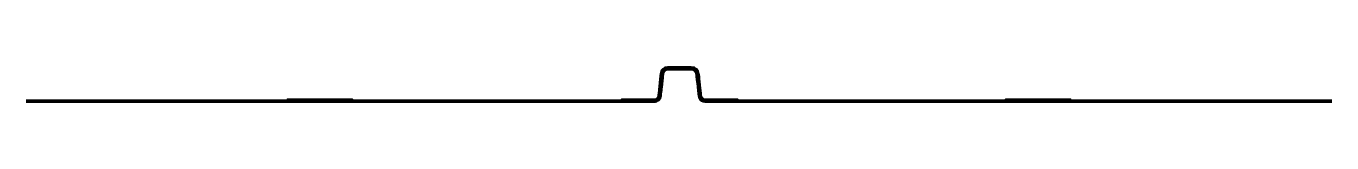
# Model space of a CAD drawing. Header units: millimetres. Extents: x -500 to 500, y 0 to 28.
import ezdxf

# ---------------------------------------------------------------- set-up
doc = ezdxf.new("R2010")
doc.units = ezdxf.units.MM
doc.layers.add('1', color=7, linetype='Continuous', true_color=0xffffff)

msp = doc.modelspace()

# ---------------------------------------------------------------- linework, layer by layer
at = {"layer": '1', "color": 2, "linetype": 'Continuous', "lineweight": 13}
for points in [[(500, 2.4), (369.769171, 2.4), (304.653756, 2.4), (300.584043, 2.4), (300.4, 2.4), (300.204841, 2.85408), (300.056168, 3.2), (299.754398, 3.2), (299.076112, 3.2), (298.397827, 3.2), (297.719541, 3.2), (297.041256, 3.2), (288.901829, 3.2), (272.622975, 3.2), (256.344122, 3.2), (252.274408, 3.2), (251.69302, 3.2), (251.111633, 3.2), (250.530245, 3.2), (250, 3.2), (249.977128, 3.154257), (249.717124, 2.634248), (249.6, 2.4), (249.28051, 2.4), (248.699122, 2.4), (240.559695, 2.4), (110.328866, 2.4), (77.771158, 2.4), (61.492305, 2.4), (53.352878, 2.4), (49.283164, 2.4), (48.701777, 2.4), (48.120389, 2.4), (47.539002, 2.4), (46.957614, 2.4), (46.376226, 2.4), (45.794839, 2.4), (45.534803, 2.4), (45.39109, 2.687426), (45.134803, 3.2), (45.029593, 3.2), (44.351307, 3.2), (43.673021, 3.2), (41.638165, 3.2), (37.568451, 3.2), (29.429025, 3.2), (22.591906, 3.2), (21.517502, 3.2), (20.443097, 3.2), (20.134803, 3.2), (19.381522, 3.339613), (19.131373, 3.385975), (18.432212, 3.814421), (18.261238, 3.919194), (17.729252, 4.612491), (17.639985, 4.728827), (17.357991, 5.680821), (17.350142, 5.70732), (17.233919, 6.813112), (17.114806, 7.946389), (16.995694, 9.079667), (16.876582, 10.212944), (16.75747, 11.346221), (16.19594, 16.688815), (16.013626, 18.423423), (15.831311, 20.158031), (15.648996, 21.892639), (15.569597, 22.648076), (15.289965, 23.592096), (14.927801, 24.814741), (14.642288, 25.186829), (13.580509, 26.570567), (13.552171, 26.607498), (12.104718, 27.494498), (11.625442, 27.788199), (10.677551, 27.96388), (9.403561, 28.2), (9.173105, 28.2), (7.646962, 28.2), (6.12082, 28.2), (4.594677, 28.2), (3.068535, 28.2), (1.542392, 28.2), (0.01625, 28.2), (-8.123177, 28.2), (-8.297839, 28.2), (-8.926415, 28.0835), (-9.726728, 27.935171), (-10.519721, 27.788199), (-10.526069, 27.784309), (-11.220069, 27.359025), (-11.914069, 26.933741), (-12.446449, 26.607498), (-12.685716, 26.29568), (-13.305087, 25.488499), (-13.82208, 24.814741), (-13.869844, 24.653492), (-14.158809, 23.677962), (-14.463875, 22.648076), (-14.6352, 21.01803), (-14.918801, 18.319751), (-15.202401, 15.621472), (-15.486002, 12.923192), (-15.769602, 10.224913), (-16.053203, 7.526633), (-16.138283, 6.71715), (-16.223363, 5.907666), (-16.24442, 5.70732), (-16.418378, 5.120049), (-16.534263, 4.728827), (-16.78137, 4.406791), (-17.155516, 3.919194), (-17.325482, 3.815039), (-18.025651, 3.385975), (-18.55208, 3.288407), (-19.029082, 3.2), (-19.900527, 3.2), (-21.257098, 3.2), (-29.396525, 3.2), (-37.535952, 3.2), (-41.605665, 3.2), (-42.187053, 3.2), (-42.768441, 3.2), (-43.349828, 3.2), (-43.931216, 3.2), (-44.029082, 3.2), (-44.245319, 2.767525), (-44.429082, 2.4), (-44.599564, 2.4), (-45.180952, 2.4), (-110.296366, 2.4), (-240.527196, 2.4), (-248.666623, 2.4), (-249.344908, 2.4), (-249.6, 2.4), (-249.789258, 2.778516), (-250, 3.2), (-250.207052, 3.2), (-250.885338, 3.2), (-251.563623, 3.2), (-252.241909, 3.2), (-256.311622, 3.2), (-272.590476, 3.2), (-288.869329, 3.2), (-297.008756, 3.2), (-297.590144, 3.2), (-298.171532, 3.2), (-298.752919, 3.2), (-299.334307, 3.2), (-299.915694, 3.2), (-300, 3.2), (-300.222302, 2.755396), (-300.4, 2.4), (-300.584043, 2.4), (-304.653756, 2.4), (-369.769171, 2.4), (-500, 2.4)], [(-500, 1.6), (-240.288107, 1.6), (-110.43216, 1.6), (-45.504187, 1.6), (-29.272194, 1.6), (-21.156197, 1.6), (-20.141698, 1.6), (-19.127198, 1.6), (-19.029082, 1.6), (-18.128043, 1.766998), (-17.452263, 1.892246), (-17.17327, 2.063213), (-16.308267, 2.593288), (-16.084907, 2.730163), (-15.626792, 3.32719), (-15.108653, 4.002442), (-15.062255, 4.159078), (-14.774122, 5.1318), (-14.653185, 5.540075), (-14.41491, 7.80711), (-14.132126, 10.497622), (-13.849342, 13.188135), (-13.566558, 15.878647), (-13.283773, 18.569159), (-13.000989, 21.259671), (-12.894945, 22.268613), (-12.87264, 22.480831), (-12.645112, 23.248954), (-12.396469, 24.088356), (-12.311824, 24.198668), (-11.694236, 25.003525), (-11.37584, 25.418466), (-10.956787, 25.675263), (-10.091784, 26.205337), (-9.946332, 26.29447), (-9.116553, 26.44826), (-8.297839, 26.6), (-8.115997, 26.6), (0, 26.6), (8.115997, 26.6), (9.403561, 26.6), (9.467573, 26.588136), (10.797588, 26.341632), (11.052053, 26.29447), (11.984729, 25.722926), (12.481562, 25.418466), (12.744425, 25.075896), (13.362013, 24.27104), (13.502191, 24.088356), (13.724925, 23.336419), (13.978362, 22.480831), (13.991131, 22.359335), (15.687837, 6.216262), (15.758907, 5.540075), (15.853935, 5.219266), (16.142068, 4.246544), (16.214374, 4.002442), (16.676981, 3.399562), (17.190629, 2.730163), (17.336209, 2.640951), (18.489547, 1.934185), (18.557984, 1.892246), (19.809078, 1.66037), (20.134803, 1.6), (21.156197, 1.6), (29.272194, 1.6), (45.504187, 1.6), (110.43216, 1.6), (240.288107, 1.6), (500, 1.6)], [(-500, 0.8), (-240.288107, 0.8), (-110.43216, 0.8), (-45.504187, 0.8), (-29.272194, 0.8), (-21.156197, 0.8), (-20.344597, 0.8), (-19.532998, 0.8), (-19.029082, 0.8), (-18.72655, 0.856071), (-17.928541, 1.003973), (-17.165568, 1.145382), (-17.135186, 1.164), (-16.270183, 1.694075), (-15.549603, 2.135647), (-15.446489, 2.270028), (-14.8289, 3.074884), (-14.395848, 3.639249), (-14.309753, 3.929899), (-13.857568, 5.456452), (-13.684648, 7.101672), (-13.345307, 10.330286), (-13.005966, 13.558901), (-12.666625, 16.787515), (-12.327284, 20.01613), (-12.22124, 21.025072), (-12.115196, 22.034014), (-12.077023, 22.397208), (-11.89261, 23.019774), (-11.683664, 23.725164), (-11.513933, 23.946362), (-10.896345, 24.751219), (-10.840536, 24.82395), (-10.053699, 25.306124), (-9.659638, 25.547606), (-9.116553, 25.64826), (-8.297839, 25.8), (-8.115997, 25.8), (0, 25.8), (8.115997, 25.8), (8.927596, 25.8), (9.403561, 25.8), (9.733576, 25.738835), (10.531585, 25.590933), (10.765359, 25.547606), (11.254642, 25.247773), (11.946257, 24.82395), (11.946534, 24.82359), (12.769985, 23.750448), (12.789386, 23.725164), (13.164512, 22.458758), (13.182744, 22.397208), (13.317426, 21.115794), (13.559813, 18.809641), (13.802199, 16.503488), (14.044586, 14.197334), (14.286972, 11.891181), (14.529359, 9.585028), (14.771745, 7.278875), (14.963289, 5.456452), (15.101433, 4.990087), (15.485611, 3.693124), (15.501569, 3.639249), (16.290815, 2.610684), (16.655324, 2.135647), (17.298125, 1.741738), (18.27129, 1.145382), (18.479063, 1.106873), (19.809078, 0.86037), (20.134803, 0.8), (21.156197, 0.8), (29.272194, 0.8), (45.504187, 0.8), (110.43216, 0.8), (240.288107, 0.8), (500, 0.8)], [(-44.029082, 2.4), (-28.02765, 2.4), (-20.026934, 2.4), (-19.226862, 2.4), (-19.029082, 2.4), (-18.436876, 2.509759), (-17.738957, 2.63911), (-17.661992, 2.686275), (-16.979818, 3.104311), (-16.620212, 3.324679), (-16.389908, 3.624816), (-15.821458, 4.365634), (-15.802626, 4.429212), (-15.518585, 5.388118), (-15.448803, 5.623698), (-15.369948, 6.373957), (-15.26541, 7.368567), (-14.986642, 10.020863), (-14.707875, 12.673159), (-14.429107, 15.325455), (-14.15034, 17.977751), (-13.871572, 20.630046), (-13.668258, 22.564454), (-13.463243, 23.256571), (-13.109275, 24.451549), (-13.05622, 24.520691), (-12.244466, 25.57859), (-11.911145, 26.012982), (-11.241043, 26.423621), (-10.233026, 27.041334), (-10.084336, 27.068892), (-8.773212, 27.311895), (-8.297839, 27.4), (-7.447855, 27.4), (0.552861, 27.4), (8.553577, 27.4), (9.403561, 27.4), (9.551153, 27.372645), (10.534496, 27.190394), (11.338748, 27.041334), (11.494048, 26.946166), (12.346765, 26.423621), (13.016866, 26.012982), (13.147248, 25.843065), (13.756064, 25.04964), (14.214996, 24.451549), (14.284924, 24.215476), (14.568965, 23.256571), (14.773979, 22.564454), (14.977294, 20.630046), (15.256061, 17.977751), (15.534829, 15.325455), (15.813596, 12.673159), (16.092364, 10.020863), (16.371131, 7.368567), (16.510515, 6.04242), (16.554524, 5.623698), (16.813667, 4.748847), (16.92718, 4.365634), (17.49563, 3.624816), (17.725933, 3.324679), (18.256083, 2.999802), (18.844679, 2.63911), (19.14926, 2.58266), (20.132603, 2.400408), (20.134803, 2.4), (21.132655, 2.4), (29.133371, 2.4), (45.134803, 2.4)], [(-300, 2.4), (-283, 2.4), (-272, 2.4), (-261, 2.4), (-250, 2.4)], [(250, 2.4), (278, 2.4), (300, 2.4)]]:
    msp.add_lwpolyline(points, dxfattribs=at)
at = {"layer": '1', "color": 5, "linetype": 'Continuous', "lineweight": 13}
for points in [[(500, 2), (369.769171, 2), (304.653756, 2), (300.584043, 2), (300.4, 2), (300.204841, 2.45408), (300.056168, 2.8), (299.754398, 2.8), (299.076112, 2.8), (298.397827, 2.8), (297.719541, 2.8), (297.041256, 2.8), (288.901829, 2.8), (272.622975, 2.8), (256.344122, 2.8), (252.274408, 2.8), (251.69302, 2.8), (251.111633, 2.8), (250.530245, 2.8), (250, 2.8), (249.977128, 2.754257), (249.717124, 2.234248), (249.6, 2), (249.28051, 2), (248.699122, 2), (240.559695, 2), (110.328866, 2), (77.771158, 2), (61.492305, 2), (53.352878, 2), (49.283164, 2), (48.701777, 2), (48.120389, 2), (47.539002, 2), (46.957614, 2), (46.376226, 2), (45.794839, 2), (45.534803, 2), (45.39109, 2.287426), (45.134803, 2.8), (45.029593, 2.8), (44.351307, 2.8), (43.673021, 2.8), (41.638165, 2.8), (37.568451, 2.8), (29.429025, 2.8), (22.591906, 2.8), (21.248901, 2.8), (20.134803, 2.8), (19.909728, 2.841715), (18.988026, 3.012543), (18.64219, 3.224471), (17.993585, 3.621937), (17.639101, 4.08391), (17.283582, 4.54723), (17.125807, 5.079871), (16.952333, 5.665509), (16.897066, 6.191341), (16.777954, 7.324619), (16.658841, 8.457896), (16.539729, 9.591174), (16.420617, 10.724451), (15.859088, 16.067044), (15.676773, 17.801652), (15.494458, 19.53626), (15.312144, 21.270869), (15.171788, 22.606265), (15.057781, 22.991146), (14.571399, 24.633145), (14.552137, 24.658248), (13.490358, 26.041985), (13.284518, 26.31024), (12.085676, 27.044891), (11.482095, 27.414766), (10.677551, 27.56388), (9.403561, 27.8), (9.173105, 27.8), (7.646962, 27.8), (6.12082, 27.8), (4.594677, 27.8), (3.068535, 27.8), (1.542392, 27.8), (0.01625, 27.8), (-8.123177, 27.8), (-8.297839, 27.8), (-8.926415, 27.6835), (-9.726728, 27.535171), (-10.376374, 27.414766), (-10.507027, 27.334702), (-11.201027, 26.909418), (-11.895027, 26.484134), (-12.178797, 26.31024), (-12.47169, 25.928534), (-12.967187, 25.28279), (-13.462684, 24.637046), (-13.465677, 24.633145), (-13.695453, 23.857435), (-13.926625, 23.077011), (-14.066066, 22.606265), (-14.298347, 20.39626), (-14.581948, 17.697981), (-14.865549, 14.999701), (-15.149149, 12.301422), (-15.43275, 9.603142), (-15.71635, 6.904863), (-15.80143, 6.095379), (-15.846612, 5.665509), (-15.955022, 5.299523), (-16.177861, 4.54723), (-16.195722, 4.523953), (-16.691219, 3.878209), (-16.887864, 3.621937), (-17.30644, 3.365433), (-17.882304, 3.012543), (-18.55208, 2.888407), (-19.029082, 2.8), (-19.900527, 2.8), (-21.257098, 2.8), (-29.396525, 2.8), (-37.535952, 2.8), (-41.605665, 2.8), (-42.187053, 2.8), (-42.768441, 2.8), (-43.349828, 2.8), (-43.931216, 2.8), (-44.029082, 2.8), (-44.245319, 2.367525), (-44.429082, 2), (-44.599564, 2), (-45.180952, 2), (-110.296366, 2), (-240.527196, 2), (-248.666623, 2), (-249.344908, 2), (-249.6, 2), (-249.789258, 2.378516), (-250, 2.8), (-250.207052, 2.8), (-250.885338, 2.8), (-251.563623, 2.8), (-252.241909, 2.8), (-256.311622, 2.8), (-272.590476, 2.8), (-288.869329, 2.8), (-297.008756, 2.8), (-297.590144, 2.8), (-298.171532, 2.8), (-298.752919, 2.8), (-299.334307, 2.8), (-299.915694, 2.8), (-300, 2.8), (-300.222302, 2.355396), (-300.4, 2), (-300.584043, 2), (-304.653756, 2), (-369.769171, 2), (-500, 2)], [(-500, 1.2), (-240.288107, 1.2), (-110.43216, 1.2), (-45.504187, 1.2), (-29.272194, 1.2), (-21.156197, 1.2), (-20.344597, 1.2), (-19.532998, 1.2), (-19.029082, 1.2), (-18.72655, 1.256071), (-17.928541, 1.403973), (-17.308916, 1.518814), (-17.154228, 1.613607), (-16.000891, 2.320373), (-15.817255, 2.432905), (-15.124915, 3.33518), (-14.75225, 3.820846), (-14.541938, 4.53085), (-14.255377, 5.498263), (-14.078058, 7.18534), (-13.795274, 9.875852), (-13.512489, 12.566364), (-13.229705, 15.256876), (-12.946921, 17.947388), (-12.664137, 20.6379), (-12.522745, 21.983156), (-12.474831, 22.43902), (-12.220839, 23.296484), (-12.040067, 23.90676), (-11.604084, 24.474944), (-11.110014, 25.118829), (-11.108188, 25.121208), (-10.418743, 25.543701), (-9.802985, 25.921038), (-9.71506, 25.937334), (-8.917051, 26.085236), (-8.297839, 26.2), (-8.115997, 26.2), (0, 26.2), (8.115997, 26.2), (9.130496, 26.2), (9.403561, 26.2), (10.13258, 26.064884), (10.908706, 25.921038), (11.100683, 25.803394), (11.965687, 25.273319), (12.213909, 25.121208), (12.654273, 24.547315), (13.145788, 23.90676), (13.204607, 23.70819), (13.492741, 22.735468), (13.580553, 22.43902), (13.654279, 21.737565), (15.350984, 5.594492), (15.361098, 5.498263), (15.621751, 4.618315), (15.857972, 3.820846), (15.969241, 3.675837), (16.586829, 2.87098), (16.922976, 2.432905), (17.317167, 2.191344), (18.414637, 1.518814), (18.479063, 1.506873), (19.809078, 1.26037), (20.134803, 1.2), (21.156197, 1.2), (29.272194, 1.2), (45.504187, 1.2), (110.43216, 1.2), (240.288107, 1.2), (500, 1.2)], [(-500, 0.4), (-240.288107, 0.4), (-110.43216, 0.4), (-45.504187, 0.4), (-27.324355, 0.4), (-19.325228, 0.4), (-19.029082, 0.4), (-18.084312, 0.575103), (-17.022221, 0.77195), (-16.871452, 0.864341), (-15.799678, 1.521125), (-15.28195, 1.838389), (-14.886377, 2.35391), (-14.121161, 3.351159), (-14.039445, 3.457653), (-13.708758, 4.574033), (-13.459759, 5.414641), (-13.415664, 5.834178), (-13.279928, 7.125624), (-13.144191, 8.41707), (-13.008455, 9.708516), (-12.872718, 10.999962), (-12.736982, 12.291407), (-11.990431, 19.394359), (-11.849039, 20.739615), (-11.707647, 22.084872), (-11.679214, 22.355397), (-11.372292, 23.391546), (-11.327262, 23.543568), (-10.806193, 24.222638), (-10.572884, 24.526692), (-10.034657, 24.856518), (-9.51629, 25.174173), (-9.116553, 25.24826), (-8.297839, 25.4), (-8.115997, 25.4), (0, 25.4), (8.115997, 25.4), (9.130496, 25.4), (9.403561, 25.4), (10.13258, 25.264884), (10.622012, 25.174173), (11.062599, 24.904181), (11.678605, 24.526692), (11.856382, 24.295009), (12.432983, 23.543568), (12.452106, 23.479011), (12.740239, 22.506289), (12.784935, 22.355397), (12.874529, 21.502966), (12.980574, 20.494024), (13.263358, 17.803512), (13.546142, 15.112999), (13.828926, 12.422487), (14.11171, 9.731975), (14.394495, 7.041463), (14.565481, 5.414641), (14.869249, 4.389136), (15.145167, 3.457653), (15.377213, 3.155245), (16.200664, 2.082103), (16.387672, 1.838389), (17.279083, 1.292132), (18.127943, 0.77195), (18.479063, 0.706873), (19.809078, 0.46037), (20.134803, 0.4), (21.156197, 0.4), (29.272194, 0.4), (45.504187, 0.4), (110.43216, 0.4), (240.288107, 0.4), (500, 0.4)], [(-44.029082, 2), (-28.02765, 2), (-20.026934, 2), (-19.029082, 2), (-19.026881, 2.000408), (-18.043539, 2.18266), (-17.59561, 2.265678), (-17.13132, 2.550196), (-16.352559, 3.027421), (-16.299757, 3.096234), (-15.488002, 4.154134), (-15.465056, 4.184038), (-15.09704, 5.426437), (-15.050994, 5.581886), (-14.928557, 6.746797), (-14.689613, 9.020193), (-14.45067, 11.29359), (-14.211726, 13.566986), (-13.972783, 15.840382), (-13.733839, 18.113779), (-13.494896, 20.387175), (-13.270449, 22.522642), (-13.231059, 22.65562), (-12.947018, 23.614526), (-12.752872, 24.269952), (-12.560191, 24.521059), (-11.951375, 25.314483), (-11.643492, 25.715724), (-11.222001, 25.974014), (-10.089679, 26.667902), (-10.084336, 26.668892), (-8.773212, 26.911895), (-8.297839, 27), (-7.447855, 27), (0.552861, 27), (8.553577, 27), (9.403561, 27), (9.551153, 26.972645), (10.534496, 26.790394), (11.195401, 26.667902), (11.475006, 26.49656), (12.327723, 25.974014), (12.749214, 25.715724), (12.935334, 25.473168), (13.422386, 24.838429), (13.858594, 24.269952), (13.882315, 24.189869), (14.109548, 23.422745), (14.336781, 22.65562), (14.37617, 22.522642), (14.640441, 20.008276), (14.919208, 17.35598), (15.197976, 14.703684), (15.476744, 12.051389), (15.755511, 9.399093), (16.034279, 6.746797), (16.138816, 5.752186), (16.156716, 5.581886), (16.392122, 4.787167), (16.570777, 4.184038), (16.796662, 3.889659), (17.405478, 3.096234), (17.458281, 3.027421), (18.237041, 2.550196), (18.701331, 2.265678), (19.14926, 2.18266), (20.132603, 2.000408), (20.134803, 2), (21.132655, 2), (29.133371, 2), (45.134803, 2)], [(-300, 2), (-283, 2), (-272, 2), (-261, 2), (-250, 2)], [(250, 2), (278, 2), (300, 2)]]:
    msp.add_lwpolyline(points, dxfattribs=at)

doc.saveas('drawing.dxf')
